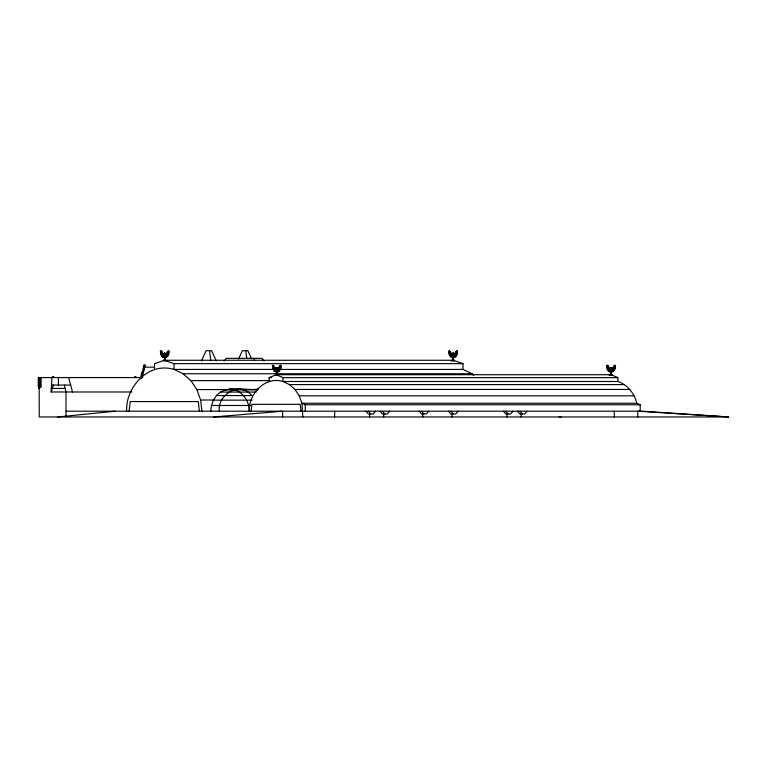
<?xml version="1.0" encoding="UTF-8"?>
<svg xmlns="http://www.w3.org/2000/svg" width="767" height="767" viewBox="0 0 767 767"><rect width="100%" height="100%" fill="white"/><g stroke="black" fill="none" stroke-linecap="round" stroke-linejoin="round"><path stroke-width="1.15" d="M219.285 411.198C217.272 394.2 240.234 380.921 251.806 395.571L216.438 395.571L213.379 400.153L211.462 405.484L210.81 411.198M163.534 355.092L164.483 353.175L165.672 353.74L165.883 355.821L165.365 356.856L164.119 356.856L163.534 355.092L165.95 355.092M165.72 355.687L165.193 355.687C165.461 350.653 161.741 357.077 165.298 356.53C167.369 352.59 162.316 353.779 165.01 356.645M165.01 353.175L164.071 355.092L165.01 357.01M164.483 353.175L165.883 355.821M275.593 369.531L276.532 367.614L277.731 368.179L277.932 370.26L277.424 371.295L276.178 371.295L275.593 369.531L278.009 369.531M277.06 367.968C274.644 369.569 278.344 372.935 277.769 368.937C276.657 365.782 274.375 371.103 276.829 370.969M277.06 367.614L276.12 369.531L276.705 371.295M276.178 371.295L277.405 370.26L276.532 367.614M451.926 355.092L452.866 353.175L454.064 353.74L454.265 355.821L453.757 356.856L452.501 356.856L451.926 355.092L454.332 355.092M454.102 355.687L453.575 355.687C453.853 350.653 450.124 357.077 453.69 356.53C455.761 352.59 450.708 353.779 453.393 356.645M453.393 353.175L452.453 355.092L453.393 357.01M609.87 369.531L610.81 367.614L612.008 368.179L612.21 370.26L611.702 371.295L610.455 371.295L609.87 369.531L612.287 369.531M610.101 368.937C610.695 375.111 613.677 365.447 610.101 368.937L611.337 367.968M611.337 367.614L610.398 369.531L610.983 371.295M610.628 368.937L611.05 370.969M276.523 370.634L275.938 371.746L276.225 370.825C275.372 372.302 278.2 372.302 277.347 370.825L277.635 371.746L277.079 370.634M126.622 411.198C125.596 386.76 148.683 361.679 174.013 369.426L463 369.426L472.079 373.75L473.814 375.274M129.124 411.198L130.227 401.572L198.298 401.572L199.401 411.198M251.135 411.198L251.921 404.334L300.204 404.334L301 411.198M39.558 386.482L39.232 388.447L38.35 386.482L38.35 377.565L142.7 377.565M131.914 391.985L51.178 391.985L51.926 377.565M51.178 391.985L53.556 385.063M142.25 377.431L144.8 367.153L154.177 367.153M277.021 371.554L276.925 373.539L278.143 375.226L275.43 375.226L276.647 373.539L276.542 371.554M611.299 371.554L611.203 373.539L612.421 375.226L609.707 375.226L610.925 373.539L610.82 371.554M140.764 378.006L141.588 372.455L143.036 372.455L144.445 365.073M142.365 372.455L143.812 365.073L145.116 365.073L145.375 366.453L144.445 366.032M141.435 378.006L142.259 372.455M201.424 360.96L206.102 350.663L211.596 350.663L216.275 360.96M238.623 358.898L242.362 350.663L247.856 350.663L251.605 358.898M276.034 370.729L275.324 372.005L275.708 370.403L274.663 371.631L275.171 370.413L273.953 371.113L274.759 369.78L273.483 370.317L274.222 369.435M224.185 361.065L226.332 358.342L261.969 358.342L264.107 361.065M375.514 411.198L373.261 413.94L368.294 413.94L365.974 411.198M389.598 411.198L387.345 413.94L382.378 413.94L380.058 411.198M428.705 411.198L426.452 413.94L421.486 413.94L419.166 411.198M458.072 411.198L455.819 413.94L450.852 413.94L448.532 411.198M512.989 411.198L510.726 413.94L505.76 413.94L503.44 411.198M527.073 411.198L524.82 413.94L519.853 413.94L517.533 411.198M41.034 377.565L41.034 386.482L39.232 388.447L38.513 386.482L38.513 377.565M216.438 395.571C227.137 383.816 244.951 391.17 258.565 389.099M640.186 411.198L640.186 404.775L636.831 403.241C634.414 393.5 627.617 384.746 617.905 381.496L282.994 381.496C264.979 375.983 248.566 393.816 249.294 411.198C249.438 400.46 241.413 389.262 230.052 389.099M269.131 381.496L269.131 377.652L276.321 374.708L611.232 374.708L617.905 377.652L617.905 381.496M609.18 375.552L611.232 374.708M452.866 356.645L452.204 356.444M611.174 371.295L610.455 371.295M272.879 369.435L274.183 368.937L272.611 368.524L274.02 368.265L272.467 367.594L273.531 367.757L272.486 366.731L273.992 367.268L272.304 365.619L274.183 366.636C270.789 362.034 275.574 368.313 276.187 369.531M463 369.426L463 363.663L453.259 360.269L164.263 360.269L154.522 363.663L154.522 369.426M451.092 361.027L453.259 360.269M165.327 355.092C165.94 353.875 170.725 347.595 167.331 352.197L169.21 351.181L167.522 352.83L169.028 352.293L167.983 353.319L169.047 353.156L167.494 353.836L168.903 354.086L167.331 354.498L168.635 355.006L167.292 355.006L168.031 355.888L166.755 355.342L167.561 356.674L166.343 355.974L166.851 357.192L165.806 355.965L166.19 357.566L165.48 356.291L165.576 357.307L165.288 356.396L165.375 357.47L164.972 357.115L164.867 359.1L166.084 360.787L163.371 360.787L164.589 359.1L164.493 357.115L164.138 357.556L164.167 356.396L163.879 357.307L163.985 356.291L163.275 357.566L163.659 355.965L162.604 357.192L163.122 355.974L161.904 356.674L162.7 355.342L161.434 355.888L162.173 355.006L160.83 355.006L162.134 354.498L160.562 354.086L161.971 353.836L160.408 353.156L161.482 353.319L160.428 352.293L161.942 352.83L160.245 351.181L162.134 352.197C158.74 347.595 163.515 353.875 164.128 355.092M277.386 369.531C277.999 368.313 282.774 362.034 279.38 366.636L281.268 365.619L279.581 367.268L281.086 366.731L280.032 367.757L281.106 367.594L279.552 368.265L280.952 368.524L279.389 368.937L280.684 369.435M453.719 355.092C454.332 353.875 459.107 347.595 455.713 352.197L457.602 351.181L455.905 352.83L457.42 352.293L456.365 353.319L457.439 353.156L455.876 353.836L457.285 354.086L455.713 354.498L457.017 355.006L455.675 355.006L456.413 355.888L455.147 355.342L455.943 356.674L454.726 355.974L455.234 357.192L454.189 355.965L454.572 357.566L453.68 356.396C453.565 357.508 453.096 358.937 451.763 360.787L454.476 360.787C453.163 358.831 452.664 357.499 452.559 356.396L451.658 357.566L452.041 355.965L450.996 357.192L451.504 355.974L450.287 356.674L451.092 355.342L449.817 355.888L450.555 355.006L449.213 355.006L450.517 354.498L448.944 354.086L450.354 353.836L448.8 353.156L449.865 353.319L448.82 352.293L450.325 352.83L448.637 351.181L450.517 352.197C447.123 347.595 451.907 353.875 452.52 355.092M611.663 369.531C612.277 368.313 617.052 362.034 613.658 366.636L615.546 365.619L613.859 367.268L615.364 366.731L614.319 367.757L615.383 367.594L613.83 368.265L615.23 368.524L613.667 368.937L614.961 369.435L613.619 369.435L614.367 370.317L613.092 369.78L613.888 371.113L612.67 370.413L613.188 371.631L612.133 370.403L612.517 372.005L611.625 370.825C612.478 372.302 609.65 372.302 610.503 370.825L609.602 372.005L609.986 370.403L608.94 371.631L609.449 370.413L608.231 371.113L609.036 369.78L607.761 370.317L608.499 369.435L607.157 369.435L608.461 368.937L606.889 368.524L608.298 368.265L606.745 367.594L607.809 367.757L606.764 366.731L608.269 367.268L606.582 365.619L608.471 366.636C605.067 362.034 609.851 368.313 610.465 369.531M57.765 416.97L115.271 411.198M213.744 416.97L282.601 411.198L282.601 416.97M164.119 353.319L164.646 353.319M164.838 353.319L165.365 353.319M452.501 353.319L453.029 353.319M452.866 353.175L453.757 353.319M164.186 353.654L165.298 353.654M452.568 353.654L453.69 353.654M163.812 353.74L164.339 353.74M165.145 353.74L165.672 353.74M452.204 353.74L452.731 353.74M453.23 353.319L454.064 353.74M163.937 353.99L164.464 353.99M165.02 353.99L165.547 353.99M452.319 353.99L452.856 353.99M453.412 353.99L453.939 353.99M163.611 354.364L164.138 354.364M165.356 354.364L165.883 354.364M451.993 354.364L452.52 354.364M453.537 353.74L454.265 354.364M163.774 354.498L164.301 354.498M165.193 354.498L165.72 354.498M452.156 354.498L452.683 354.498M453.575 354.498L454.102 354.498M163.774 355.687L164.301 355.687M452.156 355.687L452.683 355.687M163.611 355.821L164.138 355.821M451.993 355.821L452.52 355.821M454.265 355.821L453.738 355.821L453.738 354.364M163.937 356.195L164.464 356.195M452.319 356.195L452.856 356.195M163.812 356.444L164.713 356.53M165.145 356.444L165.672 356.444M453.537 356.444L454.064 356.444M164.119 356.856L164.646 356.856M452.501 356.856L453.029 356.856M164.263 360.269L174.013 363.663L463 363.663M143.812 366.032L145.116 366.032M143.554 366.453L144.215 366.453M276.178 367.757L276.705 367.757M276.897 367.757L277.424 367.757M610.455 367.757L610.983 367.757M610.81 367.614L611.702 367.757M275.871 368.179L277.731 368.179M610.149 368.179L612.008 368.179M143.554 368.361L144.215 368.361M275.995 368.428L276.523 368.428M276.532 367.968L277.606 368.428M610.273 368.428L610.8 368.428M610.81 367.968L611.884 368.428M275.66 368.793L276.187 368.793M277.405 368.793L277.932 368.793M609.938 368.793L610.474 368.793M611.174 367.757L612.21 368.793M275.823 368.937L276.35 368.937M277.079 368.428L277.769 368.937M611.357 368.428L612.047 368.937M275.823 370.125L276.35 370.125M277.769 370.125L277.242 370.125L277.242 368.937M610.101 370.125L610.628 370.125M612.047 370.125L611.52 370.125L611.52 368.937M275.66 370.26L276.187 370.26M277.405 370.26L277.932 370.26M609.938 370.26L610.474 370.26M612.21 370.26L611.683 370.26L611.683 368.793M610.273 370.634L610.8 370.634M275.871 370.883L276.398 370.883M277.203 370.883L277.731 370.883M610.149 370.883L610.676 370.883M611.481 370.883L612.008 370.883M276.245 370.969L277.357 370.969M610.522 370.969L611.337 371.084M276.897 371.295L277.424 371.295M174.013 363.663L174.013 369.426L183.092 373.75L472.079 373.75M141.588 375.13L142.259 375.13M269.131 377.652L271.528 377.652M276.321 374.708L282.994 377.652L617.905 377.652M183.092 373.75L190.887 380.624L269.706 380.624M282.994 377.652L282.994 381.496L289.447 384.574L624.357 384.574M51.926 385.063L70.66 385.063M38.35 386.482L41.034 386.482M51.178 388.428L65.195 388.428M289.447 384.574L294.998 389.454L629.908 389.454M190.887 380.624L196.87 389.578L230.311 389.578M225.067 389.847L257.607 389.847M220.426 392.062L256.236 392.062M294.998 389.454L299.245 395.83L634.165 395.83M196.87 389.578L200.628 400.01L213.772 400.01M213.379 400.153L251.988 400.153M636.831 403.241L301.92 403.241L299.245 395.83M302.84 416.97L301.92 403.241L305.266 404.775L640.186 404.775M211.462 405.484L250.799 405.484M66 411.198L642.602 411.198L728.65 416.97L39.232 416.97L39.165 377.565M558.942 416.865L561.319 416.97M728.65 416.97L637.751 411.198L637.751 416.97M279.341 369.435L280.089 370.317L278.814 369.78L279.61 371.113L278.392 370.413L278.91 371.631L277.855 370.403L278.239 372.005L277.529 370.729M519.968 411.198L522.289 413.94M505.875 411.198L508.195 413.94M450.958 411.198L453.278 413.94M421.601 411.198L423.921 413.94M382.493 411.198L384.813 413.94M368.409 411.198L370.729 413.94M68.656 377.565L72.51 391.985M254.05 358.342L254.567 360.528M64.418 385.063L66 391.985L66 416.97M245.785 350.663L246.763 358.419M209.525 350.663L210.781 360.634M200.628 400.01L201.913 411.198M39.165 386.482L39.232 388.447L40.478 386.482L40.478 377.565M614.309 411.198L614.309 416.97M611.059 369.531L611.059 375.226M521.119 413.94L521.119 416.97M507.025 413.94L507.025 416.97M453.115 355.092L453.115 360.787M452.118 413.94L452.118 416.97M422.751 413.94L422.751 416.97M383.644 413.94L383.644 416.97M369.56 413.94L369.56 416.97M334.633 411.198L334.633 416.97M305.266 404.775L305.266 411.198M276.782 369.531L276.782 375.226M164.732 355.092L164.732 360.787M135.893 377.565L135.893 376.587L134.839 376.587L134.839 377.565M135.347 376.587L135.395 377.565M58.436 377.565L58.436 385.063M53.68 377.565L53.68 376.587L52.626 376.587L52.626 377.565M53.182 376.587L53.182 377.565M53.134 376.587L53.134 377.565"/></g></svg>
